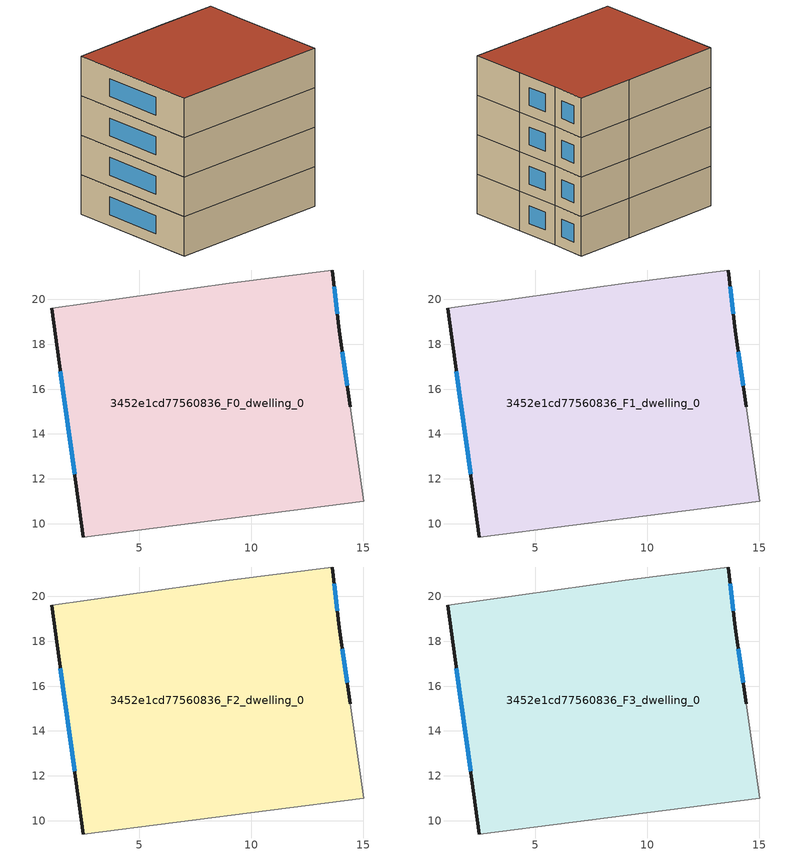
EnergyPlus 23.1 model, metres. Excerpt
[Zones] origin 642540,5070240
3452e1cd77560836_F0_dwelling_0
 floor ground (EU_floor_Construction): 13.62,21.31 13.92,18.61 14.42,15.21 15.02,11 2.51,9.41 1.11,19.62 9.01,20.71 z0
 wall outside (EU_wall_Construction): 14.42,15.21 13.92,18.61 13.62,21.31 / 1.11,19.62 2.51,9.41 z0:3
 wall adiabatic (EU_wall_Construction): 2.51,9.41 15.02,11 14.42,15.21 / 13.62,21.31 9.01,20.71 1.11,19.62 z0:3
 window (EU_Window_Construction): 13.83,19.35 13.7,20.57 / 14.28,16.14 14.05,17.67 / 1.49,16.81 2.12,12.22 z0.83:2.17
3452e1cd77560836_F1_dwelling_0
 floor to 3452e1cd77560836_F0_dwelling_0 (EU_floor_Construction): 13.62,21.31 13.92,18.61 14.42,15.21 15.02,11 2.51,9.41 1.11,19.62 9.01,20.71 z3
 wall outside (EU_wall_Construction): 14.42,15.21 13.92,18.61 13.62,21.31 / 1.11,19.62 2.51,9.41 z3:6
 wall adiabatic (EU_wall_Construction): 2.51,9.41 15.02,11 14.42,15.21 / 13.62,21.31 9.01,20.71 1.11,19.62 z3:6
 window (EU_Window_Construction): 13.83,19.35 13.7,20.57 / 14.28,16.14 14.05,17.67 / 1.49,16.81 2.12,12.22 z3.83:5.17
3452e1cd77560836_F2_dwelling_0
 floor to 3452e1cd77560836_F1_dwelling_0 (EU_floor_Construction): 13.62,21.31 13.92,18.61 14.42,15.21 15.02,11 2.51,9.41 1.11,19.62 9.01,20.71 z6
 wall outside (EU_wall_Construction): 14.42,15.21 13.92,18.61 13.62,21.31 / 1.11,19.62 2.51,9.41 z6:9
 wall adiabatic (EU_wall_Construction): 2.51,9.41 15.02,11 14.42,15.21 / 13.62,21.31 9.01,20.71 1.11,19.62 z6:9
 window (EU_Window_Construction): 13.83,19.35 13.7,20.57 / 14.28,16.14 14.05,17.67 / 1.49,16.81 2.12,12.22 z6.83:8.17
3452e1cd77560836_F3_dwelling_0
 floor to 3452e1cd77560836_F2_dwelling_0 (EU_floor_Construction): 13.62,21.31 13.92,18.61 14.42,15.21 15.02,11 2.51,9.41 1.11,19.62 9.01,20.71 z9
 wall outside (EU_wall_Construction): 14.42,15.21 13.92,18.61 13.62,21.31 / 1.11,19.62 2.51,9.41 z9:12
 wall adiabatic (EU_wall_Construction): 2.51,9.41 15.02,11 14.42,15.21 / 13.62,21.31 9.01,20.71 1.11,19.62 z9:12
 window (EU_Window_Construction): 13.83,19.35 13.7,20.57 / 14.28,16.14 14.05,17.67 / 1.49,16.81 2.12,12.22 z9.83:11.17
 roof outside (EU_roof_Construction): 15.02,11 14.42,15.21 13.92,18.61 13.62,21.31 9.01,20.71 1.11,19.62 2.51,9.41 z12
[Building]
EU S2 Campaign: North Axis=0; Terrain=City; Solar Distribution=FullExterior
[Site:Location]
Lyon-Bron: Latitude=45.75; Longitude=5; Time Zone=1; Elevation=198
[SizingPeriod:WeatherFileDays]
AnnualSizingPeriod: Begin Month=1; Begin Day of Month=1; End Month=12; End Day of Month=31; Day of Week for Start Day=Monday; Use Weather File Daylight Saving Period=No; Use Weather File Rain and Snow Indicators=No
[MATERIAL]
EU_InternalMass_Material: Roughness=MediumRough; Thickness=0.1; Conductivity=1; Density=1800; Specific Heat=900; Thermal Absorptance=0.9; Solar Absorptance=0.7; Visible Absorptance=0.7
[MATERIAL:NOMASS] Roughness=MediumRough; Thermal Absorptance=0.9; Solar Absorptance=0.7; Visible Absorptance=0.7
Name | Thermal Resistance
EU_wall_NoMass | 0.87146
EU_roof_NoMass | 0.842276
EU_floor_NoMass | 0.496999
[WINDOWMATERIAL:SIMPLEGLAZINGSYSTEM]
EU_Window_SimpleGlazing: UFactor=2.2525; Solar Heat Gain Coefficient=0.76; Visible Transmittance=0.76
[CONSTRUCTION]
EU_wall_Construction: EU_wall_NoMass
EU_roof_Construction: EU_roof_NoMass
EU_floor_Construction: EU_floor_NoMass
EU_InternalMass_Construction: EU_InternalMass_Material
EU_Window_Construction: EU_Window_SimpleGlazing
[ZONE] Type=1; Multiplier=1; Ceiling Height=autocalculate; Floor Area=autocalculate; Part of Total Floor Area=Yes
Name | Volume
3452e1cd77560836_F0_dwelling_0; 3452e1cd77560836_F1_dwelling_0; 3452e1cd77560836_F2_dwelling_0 | 391.411
3452e1cd77560836_F3_dwelling_0 | 1565.64
[INTERNALMASS] Construction=EU_InternalMass_Construction; Surface Area=130.47
Name | Zone or ZoneList
3452e1cd77560836_F0_dwelling_0_EU_InternalMass | 3452e1cd77560836_F0_dwelling_0
3452e1cd77560836_F1_dwelling_0_EU_InternalMass | 3452e1cd77560836_F1_dwelling_0
3452e1cd77560836_F2_dwelling_0_EU_InternalMass | 3452e1cd77560836_F2_dwelling_0
3452e1cd77560836_F3_dwelling_0_EU_InternalMass | 3452e1cd77560836_F3_dwelling_0
[OTHEREQUIPMENT] Fuel Type=Electricity; Design Level Calculation Method=Watts/Area; Power per Zone Floor Area=1; Fraction Latent=0; Fraction Radiant=0; Fraction Lost=0; Carbon Dioxide Generation Rate=0; EndUse Subcategory=EU_Step8_InternalGains
Name | Zone or ZoneList or Space or SpaceList | Schedule
EU_Step8_InternalGain_3452e1cd77560836_F0_dwelling_0_f000 | 3452e1cd77560836_F0_dwelling_0 | EU_Step8_GainSchedule_3452e1cd77560836_F0_dwelling_0_f000
EU_Step8_InternalGain_3452e1cd77560836_F1_dwelling_0_f000 | 3452e1cd77560836_F1_dwelling_0 | EU_Step8_GainSchedule_3452e1cd77560836_F1_dwelling_0_f000
EU_Step8_InternalGain_3452e1cd77560836_F2_dwelling_0_f000 | 3452e1cd77560836_F2_dwelling_0 | EU_Step8_GainSchedule_3452e1cd77560836_F2_dwelling_0_f000
EU_Step8_InternalGain_3452e1cd77560836_F3_dwelling_0_f000 | 3452e1cd77560836_F3_dwelling_0 | EU_Step8_GainSchedule_3452e1cd77560836_F3_dwelling_0_f000
[ZONEVENTILATION:DESIGNFLOWRATE] Schedule=EU_AlwaysOn; Design Flow Rate Calculation Method=AirChanges/Hour; Air Changes per Hour=0.425; Ventilation Type=Natural; Fan Pressure Rise=0; Fan Total Efficiency=1; Constant Term Coefficient=1; Temperature Term Coefficient=0; Velocity Term Coefficient=0; Velocity Squared Term Coefficient=0; Minimum Indoor Temperature=-100; Maximum Indoor Temperature=100; Delta Temperature=-100; Minimum Outdoor Temperature=-100; Maximum Outdoor Temperature=100; Maximum Wind Speed=40
Name | Zone or ZoneList or Space or SpaceList
EU_ConstantAir_3452e1cd77560836_F0_dwelling_0 | 3452e1cd77560836_F0_dwelling_0
EU_ConstantAir_3452e1cd77560836_F1_dwelling_0 | 3452e1cd77560836_F1_dwelling_0
EU_ConstantAir_3452e1cd77560836_F2_dwelling_0 | 3452e1cd77560836_F2_dwelling_0
EU_ConstantAir_3452e1cd77560836_F3_dwelling_0 | 3452e1cd77560836_F3_dwelling_0
[HVACTEMPLATE:THERMOSTAT] Constant Heating Setpoint=20; Constant Cooling Setpoint=50
EU_HeatOnly_3452e1cd77560836_F0_dwelling_0; EU_HeatOnly_3452e1cd77560836_F1_dwelling_0; EU_HeatOnly_3452e1cd77560836_F2_dwelling_0; EU_HeatOnly_3452e1cd77560836_F3_dwelling_0
[HVACTEMPLATE:ZONE:IDEALLOADSAIRSYSTEM] System Availability Schedule=EU_AlwaysOn; Maximum Heating Supply Air Temperature=50; Minimum Cooling Supply Air Temperature=13; Maximum Heating Supply Air Humidity Ratio=0.0156; Minimum Cooling Supply Air Humidity Ratio=0.0077; Heating Limit=NoLimit; Cooling Limit=NoLimit; Heating Availability Schedule=EU_AlwaysOn; Cooling Availability Schedule=EU_CoolingOff; Dehumidification Control Type=ConstantSensibleHeatRatio; Cooling Sensible Heat Ratio=0.7; Dehumidification Setpoint=60; Humidification Control Type=None; Humidification Setpoint=30; Outdoor Air Method=None; Outdoor Air Flow Rate per Person=0.00944; Outdoor Air Flow Rate per Zone Floor Area=0; Outdoor Air Flow Rate per Zone=0; Demand Controlled Ventilation Type=None; Outdoor Air Economizer Type=NoEconomizer; Heat Recovery Type=None; Sensible Heat Recovery Effectiveness=0.7; Latent Heat Recovery Effectiveness=0.65
Name | Template Thermostat
3452e1cd77560836_F0_dwelling_0 | EU_HeatOnly_3452e1cd77560836_F0_dwelling_0
3452e1cd77560836_F1_dwelling_0 | EU_HeatOnly_3452e1cd77560836_F1_dwelling_0
3452e1cd77560836_F2_dwelling_0 | EU_HeatOnly_3452e1cd77560836_F2_dwelling_0
3452e1cd77560836_F3_dwelling_0 | EU_HeatOnly_3452e1cd77560836_F3_dwelling_0
[SIZING:ZONE] Zone Cooling Design Supply Air Temperature Input Method=SupplyAirTemperature; Zone Cooling Design Supply Air Temperature=13; Zone Heating Design Supply Air Temperature Input Method=SupplyAirTemperature; Zone Heating Design Supply Air Temperature=50; Zone Cooling Design Supply Air Humidity Ratio=0.008; Zone Heating Design Supply Air Humidity Ratio=0.008; Cooling Design Air Flow Method=DesignDay; Cooling Design Air Flow Rate=0; Cooling Minimum Air Flow per Zone Floor Area=0.000762; Cooling Minimum Air Flow=0; Cooling Minimum Air Flow Fraction=0.2; Heating Design Air Flow Method=DesignDay; Heating Design Air Flow Rate=0; Heating Maximum Air Flow per Zone Floor Area=0.002032; Heating Maximum Air Flow=0.141576; Heating Maximum Air Flow Fraction=0.3; Account for Dedicated Outdoor Air System=No; Dedicated Outdoor Air System Control Strategy=NeutralSupplyAir; Dedicated Outdoor Air Low Setpoint Temperature for Design=autosize; Dedicated Outdoor Air High Setpoint Temperature for Design=autosize; Zone Load Sizing Method=Sensible Load Only No Latent Load; Zone Latent Cooling Design Supply Air Humidity Ratio Input Method=HumidityRatioDifference; Zone Cooling Design Supply Air Humidity Ratio Difference=0.005; Zone Latent Heating Design Supply Air Humidity Ratio Input Method=HumidityRatioDifference; Zone Humidification Design Supply Air Humidity Ratio Difference=0.005
3452e1cd77560836_F0_dwelling_0; 3452e1cd77560836_F1_dwelling_0; 3452e1cd77560836_F2_dwelling_0; 3452e1cd77560836_F3_dwelling_0
[SCHEDULE:CONSTANT]
Name | Hourly Value
EU_AlwaysOn | 1
EU_CoolingOff | 0
[SCHEDULE:FILE] Column Number=1; Rows to Skip at Top=0; Number of Hours of Data=8760; Column Separator=Comma; Interpolate to Timestep=No; Minutes per Item=60; Adjust Schedule for Daylight Savings=Yes
Name | File
EU_Step8_GainSchedule_3452e1cd77560836_F0_dwelling_0_f000 | ../../schedules/3452e1cd77560836/3452e1cd77560836_F0_dwelling_0_f000_gain.csv
EU_Step8_GainSchedule_3452e1cd77560836_F1_dwelling_0_f000 | ../../schedules/3452e1cd77560836/3452e1cd77560836_F1_dwelling_0_f000_gain.csv
EU_Step8_GainSchedule_3452e1cd77560836_F2_dwelling_0_f000 | ../../schedules/3452e1cd77560836/3452e1cd77560836_F2_dwelling_0_f000_gain.csv
EU_Step8_GainSchedule_3452e1cd77560836_F3_dwelling_0_f000 | ../../schedules/3452e1cd77560836/3452e1cd77560836_F3_dwelling_0_f000_gain.csv
